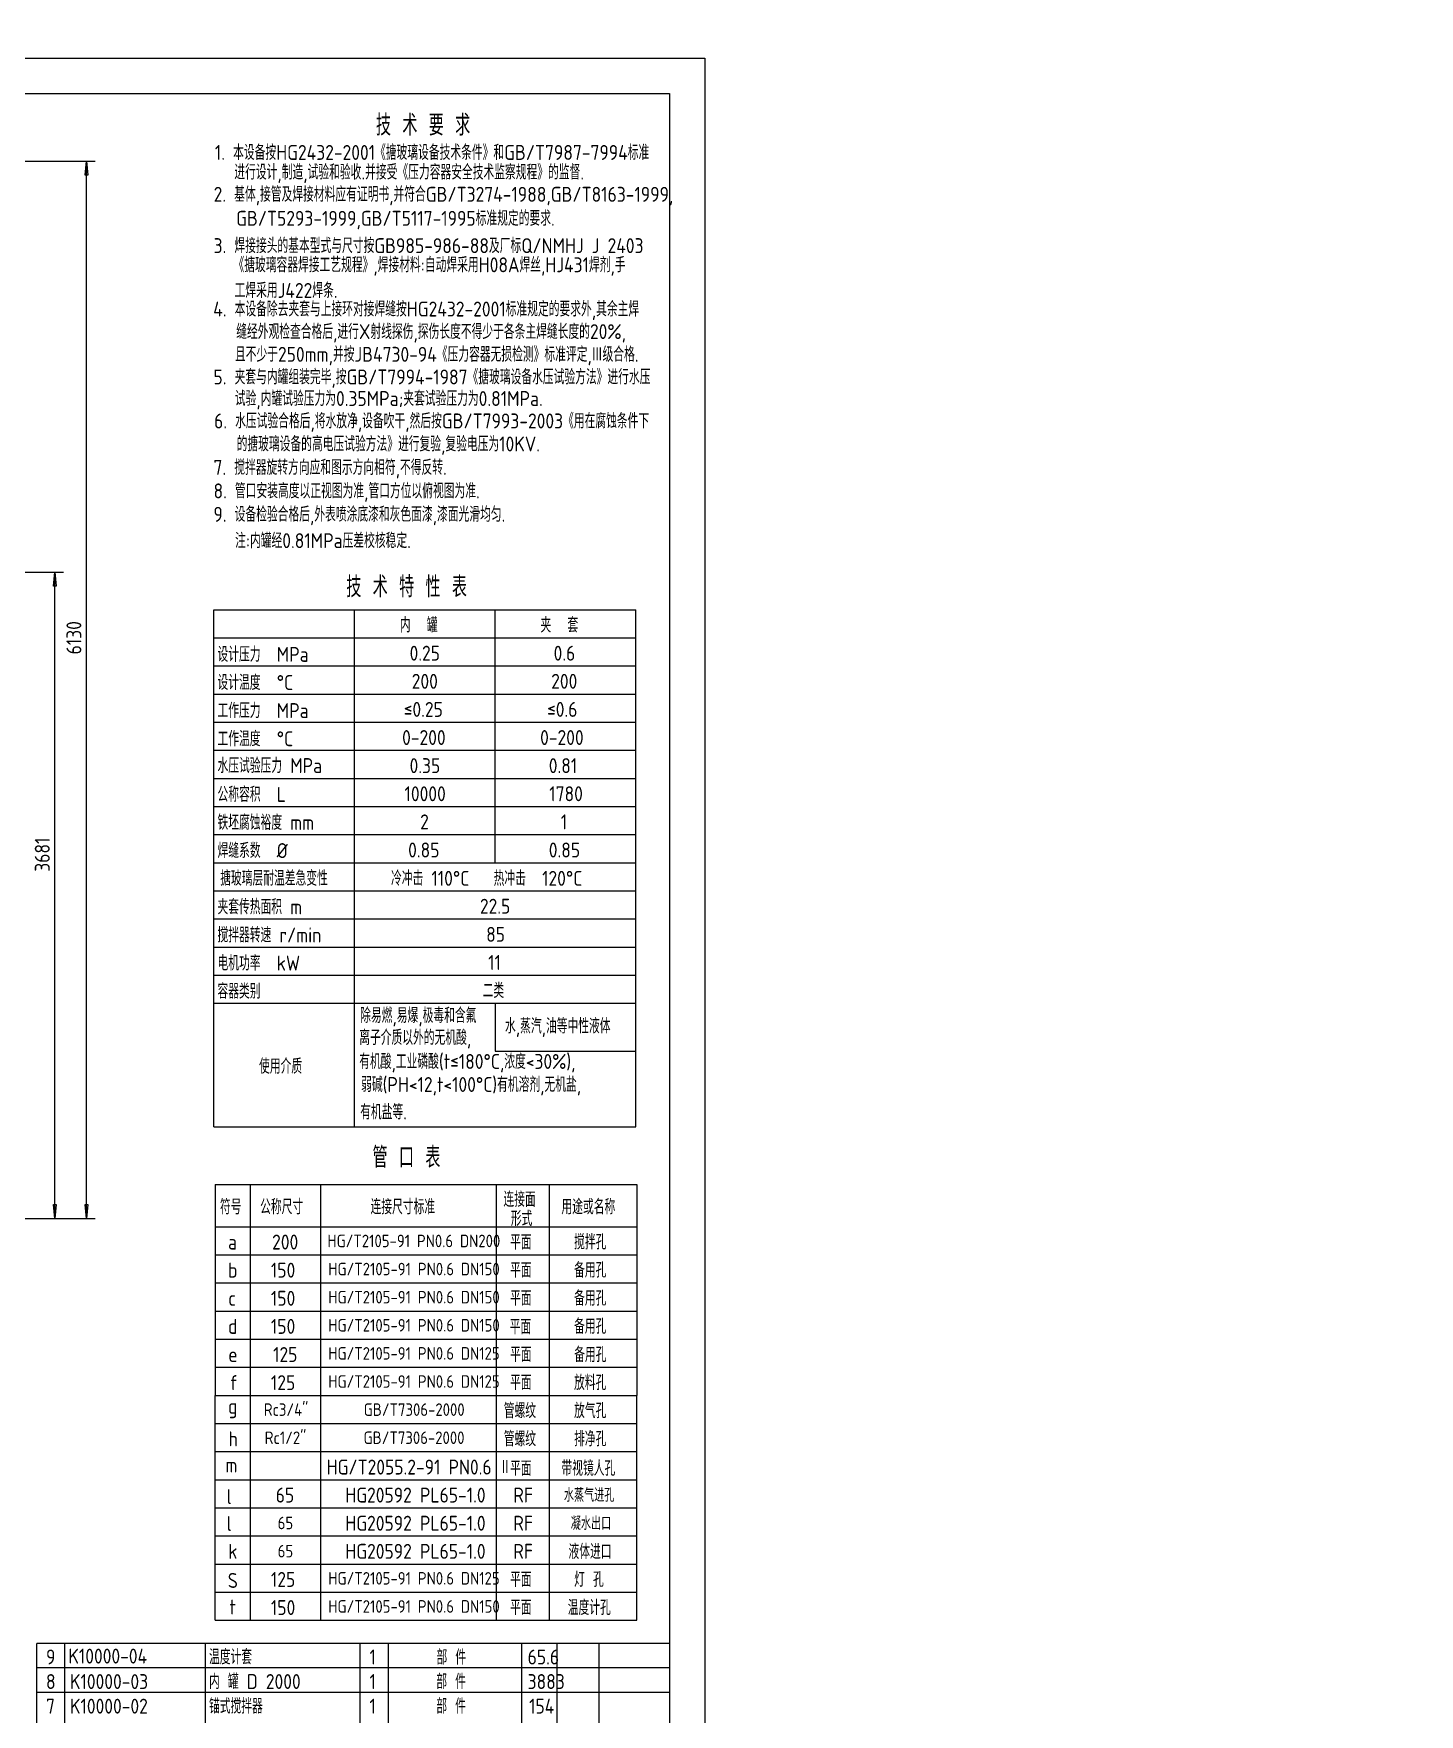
# Model space of a CAD drawing. Extents: x 900 to 66750, y -16816 to 61910.
# Drawn here: x 1129.3 to 1523.4, y -3812.2 to -3333.9 of the extents above; entities that cross this region are included whole.
import ezdxf

# ---------------------------------------------------------------- set-up
doc = ezdxf.new("R2010")
doc.units = 0
doc.linetypes.add('DASHDOT', pattern=[18, 15, -1, 1, -1])
doc.layers.get('0').update_dxf_attribs({"linetype": 'DASHDOT'})
for name, color, linetype in [('1', 7, 'CONTINUOUS'), ('11', 3, 'CONTINUOUS'), ('12', 7, 'CONTINUOUS'), ('2', 4, 'CONTINUOUS'), ('8', 3, 'CONTINUOUS'), ('9', 134, 'CONTINUOUS')]:
    doc.layers.add(name, color=color, linetype=linetype)
doc.styles.get("Standard").update_dxf_attribs({"font": 'gbenor.shx', "bigfont": 'gbcbig.shx'})
doc.dimstyles.get("Standard").update_dxf_attribs({"dimtxt": 3.5, "dimasz": 4, "dimexe": 2, "dimexo": 0, "dimgap": 1, "dimtad": 1, "dimtoh": 1, "dimdec": 4, "dimzin": 0, "dimdsep": 46, "dimtxsty": 'Standard', "dimcen": 0, "dimadec": 0, "dimazin": 0, "dimtfac": 1, "dimtdec": 4, "dimtmove": 0, "dimatfit": 0, "dimfxl": 1, "dimtolj": 1, "dimtzin": 0, "dimarcsym": 0})

# ---------------------------------------------------------------- blocks, each defined once
blk = doc.blocks.new('Cadt1')
at = {"layer": '1'}
for p, q in [((925.15, -3350.96), (1310.15, -3350.96)), ((1310.15, -3350.96), (1310.15, -3924.96)), ((1130.15, -3924.96), (1130.15, -3791.96))]:
    blk.add_line(p, q, dxfattribs=at)
at = {"layer": '2'}
for p, q in [((900.15, -3340.96), (1320.15, -3340.96)), ((1320.15, -3340.96), (1320.15, -3934.96))]:
    blk.add_line(p, q, dxfattribs=at)
blk = doc.blocks.new('*D9')
at = {"layer": '8'}
for p, q in [((1077.24, -3474.87), (1091.98, -3468.41)), ((1083.55, -3471.95), (1084.61, -3474.37)), ((1083.61, -3472.08), (1087.12, -3470.13)), ((1087.42, -3470.82), (1083.61, -3472.08)), ((1087.12, -3470.13), (1087.42, -3470.82)), ((1078.92, -3473.73), (1082.73, -3472.46)), ((1079.22, -3474.41), (1078.92, -3473.73)), ((1082.73, -3472.46), (1079.22, -3474.41)), ((1082.67, -3472.33), (1083.73, -3474.75))]:
    blk.add_line(p, q, dxfattribs=at)
at = {"layer": '12', "insert": (1086.59, -3469.21), "char_height": 4.25, "width": 65536, "attachment_point": 7, "rotation": 23.6876}
blk.add_mtext('20', dxfattribs=at)
blk = doc.blocks.new('*D11')
at = {"layer": '8'}
for p, q in [((1082.14, -3642.39), (1101.06, -3646.27)), ((1084.49, -3643.35), (1084.68, -3642.43)), ((1089.48, -3643.89), (1084.49, -3643.35)), ((1084.68, -3642.43), (1089.48, -3643.89)), ((1089.53, -3643.68), (1088.86, -3646.96)), ((1090.1, -3643.8), (1089.43, -3647.07)), ((1090.06, -3644.01), (1095.05, -3644.56)), ((1094.86, -3645.48), (1090.06, -3644.01)), ((1095.05, -3644.56), (1094.86, -3645.48))]:
    blk.add_line(p, q, dxfattribs=at)
at = {"layer": '12', "insert": (1095.82, -3643.37), "char_height": 4.25, "width": 65536, "attachment_point": 7, "rotation": 348.4043}
blk.add_mtext('12', dxfattribs=at)
blk = doc.blocks.new('Cadt15')
at = {"layer": '11', "insert": (968.82, -3515.51), "char_height": 2.55, "width": 65536, "attachment_point": 7}
blk.add_mtext('1', dxfattribs=at)
blk = doc.blocks.new('Cadt30')
at = {"layer": '11', "insert": (965.42, -3749.97), "char_height": 2.55, "width": 65536, "attachment_point": 7}
blk.add_mtext('1', dxfattribs=at)
blk = doc.blocks.new('Cadt31')
at = {"layer": '11', "insert": (1060.05, -3760.75), "char_height": 2.55, "width": 65536, "attachment_point": 7}
blk.add_mtext('2', dxfattribs=at)
blk = doc.blocks.new('*D33')
at = {"layer": '8'}
for p, q in [((1088.28, -3487.15), (1137.78, -3487.15)), ((1134.91, -3491.15), (1135.28, -3487.15)), ((1135.66, -3491.15), (1134.91, -3491.15)), ((1135.28, -3487.15), (1135.66, -3491.15)), ((1135.28, -3671.1), (1135.28, -3487.15)), ((1135.28, -3671.1), (1134.91, -3667.1, 1)), ((1134.91, -3667.1), (1135.66, -3667.1)), ((1135.66, -3667.1), (1135.28, -3671.1)), ((1056.13, -3671.1), (1137.78, -3671.1))]:
    blk.add_line(p, q, dxfattribs=at)
at = {"layer": '12', "insert": (1133.85, -3572.41), "char_height": 4.25, "width": 65536, "attachment_point": 7, "rotation": 90}
blk.add_mtext('3681', dxfattribs=at)
blk = doc.blocks.new('Cadt36')
at = {"layer": '11', "insert": (1056.82, -3677.62), "char_height": 2.55, "width": 65536, "attachment_point": 7}
blk.add_mtext('2', dxfattribs=at)
blk = doc.blocks.new('*D38')
at = {"layer": '8'}
for p, q in [((1013.81, -3780.39), (1055.55, -3724.2)), ((1052.87, -3727.19), (1055.55, -3724.2)), ((1055.55, -3724.2), (1053.47, -3727.64)), ((1053.47, -3727.64), (1052.87, -3727.19)), ((1013.81, -3780.39), (1015.89, -3776.96)), ((1016.49, -3777.4), (1013.81, -3780.39)), ((1015.89, -3776.96), (1016.49, -3777.4))]:
    blk.add_line(p, q, dxfattribs=at)
at = {"layer": '12', "insert": (1043.76, -3737.69), "char_height": 4.25, "width": 65536, "attachment_point": 7, "rotation": 53.3889}
blk.add_mtext('%%c1400', dxfattribs=at)
blk = doc.blocks.new('*D42')
at = {"layer": '8'}
for p, q in [((1040.93, -3370.22), (1146.77, -3370.22)), ((1143.9, -3374.22), (1144.27, -3370.22)), ((1144.27, -3370.22), (1144.65, -3374.22)), ((1144.27, -3671.1), (1144.27, -3370.22)), ((1144.65, -3374.22), (1143.9, -3374.22)), ((1144.27, -3671.1), (1143.9, -3667.1, 1)), ((1143.9, -3667.1), (1144.65, -3667.1)), ((1144.65, -3667.1), (1144.27, -3671.1)), ((1056.13, -3671.1), (1146.77, -3671.1))]:
    blk.add_line(p, q, dxfattribs=at)
at = {"layer": '12', "insert": (1142.84, -3510.56), "char_height": 4.25, "width": 65536, "attachment_point": 7, "rotation": 90}
blk.add_mtext('6130', dxfattribs=at)

msp = doc.modelspace()

# ---------------------------------------------------------------- linework, layer by layer
at = {"layer": '1'}
for p, q in [((1180.56135, -3497.84624), (1300.56135, -3497.84624)), ((1180.56135, -3644.97724), (1180.56135, -3497.84624)), ((1300.56135, -3644.97724), (1300.56135, -3497.84624)), ((1180.56135, -3644.97724), (1300.56135, -3644.97724)), ((1180.8556, -3661.40247), (1180.8556, -3721.40247)), ((1180.8556, -3661.40247), (1300.8556, -3661.40247)), ((1300.8556, -3661.40247), (1300.8556, -3721.40247)), ((1180.8556, -3785.40247), (1180.8556, -3721.40247)), ((1300.8556, -3785.40247), (1300.8556, -3721.40247)), ((1180.8556, -3785.40247), (1300.8556, -3785.40247)), ((1138.15144, -3868.95856), (1138.15144, -3791.95856)), ((1178.15144, -3868.95856), (1178.15144, -3791.95856)), ((1222.15144, -3868.95856), (1222.15144, -3791.95856)), ((1230.15144, -3868.95856), (1230.15144, -3791.95856)), ((1268.15144, -3868.95856), (1268.15144, -3791.95856)), ((1290.15144, -3868.95856), (1290.15144, -3791.95856))]:
    msp.add_line(p, q, dxfattribs=at)
at = {"layer": '2'}
for p, q in [((1220.56135, -3644.97724), (1220.56135, -3497.84624)), ((1260.56135, -3569.84624), (1260.56135, -3497.84624)), ((1180.56135, -3505.84624), (1300.56135, -3505.84624)), ((1180.56135, -3513.84624), (1300.56135, -3513.84624)), ((1180.56135, -3521.84624), (1300.56135, -3521.84624)), ((1180.56135, -3529.84624), (1300.56135, -3529.84624)), ((1180.56135, -3537.84624), (1300.56135, -3537.84624)), ((1180.56135, -3545.84624), (1300.56135, -3545.84624)), ((1180.56135, -3553.84624), (1300.56135, -3553.84624)), ((1180.56135, -3561.84624), (1300.56135, -3561.84624)), ((1180.56135, -3569.84624), (1300.56135, -3569.84624)), ((1180.56135, -3577.84624), (1300.56135, -3577.84624)), ((1180.56135, -3585.84624), (1300.56135, -3585.84624)), ((1180.56135, -3593.84624), (1300.56135, -3593.84624)), ((1180.56135, -3601.84624), (1300.56135, -3601.84624)), ((1180.56135, -3609.84624), (1300.56135, -3609.84624)), ((1260.56135, -3609.84624), (1260.56135, -3623.48424)), ((1260.56135, -3623.48424), (1300.56135, -3623.48424)), ((1190.8556, -3661.40247), (1190.8556, -3721.40247)), ((1210.8556, -3661.40247), (1210.8556, -3785.40247)), ((1260.8556, -3661.40247), (1260.8556, -3721.40247)), ((1275.8556, -3661.40247), (1275.8556, -3721.40247)), ((1180.8556, -3673.40247), (1300.8556, -3673.40247)), ((1180.8556, -3681.40247), (1300.8556, -3681.40247)), ((1180.8556, -3689.40247), (1300.8556, -3689.40247)), ((1180.8556, -3697.40247), (1300.8556, -3697.40247)), ((1180.8556, -3705.40247), (1300.8556, -3705.40247)), ((1180.8556, -3713.40247), (1300.8556, -3713.40247)), ((1180.8556, -3721.40247), (1300.8556, -3721.40247)), ((1180.8556, -3721.40247), (1300.8556, -3721.40247)), ((1190.8556, -3721.40247), (1190.8556, -3785.40247)), ((1210.8556, -3721.40247), (1210.8556, -3729.40247)), ((1260.8556, -3721.40247), (1260.8556, -3785.40247)), ((1275.8556, -3721.40247), (1275.8556, -3785.40247)), ((1180.8556, -3729.40247), (1300.8556, -3729.40247)), ((1180.8556, -3737.40247), (1300.8556, -3737.40247)), ((1180.8556, -3745.40247), (1300.8556, -3745.40247)), ((1180.8556, -3753.40247), (1300.8556, -3753.40247)), ((1180.8556, -3761.40247), (1300.8556, -3761.40247)), ((1180.8556, -3769.40247), (1300.8556, -3769.40247)), ((1180.8556, -3777.40247), (1300.8556, -3777.40247)), ((1278.15144, -3861.95856), (1278.15144, -3791.95856))]:
    msp.add_line(p, q, dxfattribs=at)
at = {"layer": '9'}
for p, q in [((1310.15144, -3791.95856), (1130.15144, -3791.95856)), ((1310.15144, -3798.95856), (1130.15144, -3798.95856)), ((1310.15144, -3805.95856), (1130.15144, -3805.95856))]:
    msp.add_line(p, q, dxfattribs=at)

# ---------------------------------------------------------------- block references
for name in ['Cadt1', '*D42', '*D33', 'Cadt15', 'Cadt36', 'Cadt30', 'Cadt31']:
    msp.add_blockref(name, (0, 0))

# ---------------------------------------------------------------- texts
at = {"layer": '2', "width": 65536, "attachment_point": 7}
for s, insert, char_height in [('技 术 要 求', (1226.6243, -3362.95373), 5.95), ('1. 本设备按HG2432-2001《搪玻璃设备技术条件》和GB/T7987-7994标准', (1180.8145, -3369.89726), 4.25), ('进行设计,制造,试验和验收.并接受《压力容器安全技术监察规程》的监督.', (1186.34752, -3376.4576), 4.25), ('2. 基体,接管及焊接材料应有证明书,并符合GB/T3274-1988,GB/T8163-1999,', (1180.4625, -3382.77495), 4.25), ('GB/T5293-1999,GB/T5117-1995标准规定的要求.', (1186.8714, -3389.60759), 4.25), ('3. 焊接接头的基本型式与尺寸按GB985-986-88及厂标Q/NMHJ J 2403', (1180.4525, -3396.41082), 4.25), ('《搪玻璃容器焊接工艺规程》,焊接材料:自动焊采用H08A焊丝,HJ431焊剂,手', (1186.10652, -3402.83158), 4.25), ('工焊采用J422焊条.', (1186.42365, -3409.15639), 4.25), ('4. 本设备除去夹套与上接环对接焊缝按HG2432-2001标准规定的要求外,其余主焊', (1180.33381, -3415.41552), 4.25), ('缝经外观检查合格后,进行X射线探伤,探伤长度不得少于各条主焊缝长度的20%,', (1186.88863, -3421.83955), 4.25), ('且不少于250mm,并按JB4730-94《压力容器无损检测》标准评定,Ⅲ级合格.', (1186.51697, -3428.30518), 4.25), ('5. 夹套与内罐组装完毕,按GB/T7994-1987《搪玻璃设备水压试验方法》进行水压', (1180.41302, -3434.74173), 4.25), ('试验,内罐试验压力为0.35MPa;夹套试验压力为0.81MPa.', (1186.48773, -3440.87904), 4.25), ('6. 水压试验合格后,将水放净,设备吹干,然后按GB/T7993-2003《用在腐蚀条件下', (1180.58397, -3447.25494), 4.25), ('的搪玻璃设备的高电压试验方法》进行复验,复验电压为10KV.', (1186.99936, -3453.80464), 4.25), ('7. 搅拌器旋转方向应和图示方向相符,不得反转.', (1180.42065, -3460.47935), 4.25), ('8. 管口安装高度以正视图为准,管口方位以俯视图为准.', (1180.42065, -3467.16398), 4.25), ('9. 设备检验合格后,外表喷涂底漆和灰色面漆,漆面光滑均匀.', (1180.39973, -3473.81777), 4.25), ('注:内罐经0.81MPa压差校核稳定.', (1186.55985, -3480.34455), 4.25), ('技 术 特 性 表', (1218.18485, -3494.31554), 5.95), ('内  罐', (1233.41667, -3504.34624), 4.25), ('夹  套', (1273.41667, -3504.34624), 4.25), ('设计压力  MPa', (1181.56135, -3512.70124), 4.25), ('0.25', (1236.18697, -3512.34874), 4.25), ('0.6', (1277.14339, -3512.34624), 4.25), ('设计温度  %%dC', (1181.56135, -3520.70124), 4.25), ('200', (1236.80061, -3520.34874), 4.25), ('200', (1276.45979, -3520.34624), 4.25), ('工作压力  MPa', (1181.56135, -3528.70124), 4.25), ('≤0.25', (1234.534, -3528.34874), 4.25), ('≤0.6', (1275.29768, -3528.34624), 4.25), ('工作温度  %%dC', (1181.56135, -3536.70124), 4.25), ('0-200', (1234.0649, -3536.34874), 4.25), ('0-200', (1273.31526, -3536.34624), 4.25), ('水压试验压力 MPa', (1181.56135, -3544.34624), 4.25), ('0.35', (1236.18697, -3544.34874), 4.25), ('0.81', (1275.7762, -3544.34624), 4.25), ('公称容积  L', (1181.56135, -3552.54024), 4.25), ('10000', (1234.75055, -3552.34874), 4.25), ('1780', (1275.91271, -3552.34874), 4.25), ('铁坯腐蚀裕度 mm', (1181.56135, -3560.54024), 4.25), ('2', (1239.19417, -3560.34624), 4.25), ('1', (1279.19417, -3560.34624), 4.25), ('焊缝系数  %%c', (1181.56135, -3568.54024), 4.25), ('0.85', (1235.7762, -3568.34624), 4.25), ('0.85', (1275.7762, -3568.34624), 4.25), ('搪玻璃层耐温差急变性', (1182.32628, -3576.43561), 4.25), ('冷冲击 110%%dC   热冲击  120%%dC', (1230.91554, -3576.43561), 4.25), ('夹套传热面积 m', (1181.56135, -3584.54024), 4.25), ('22.5', (1256.18697, -3584.34874), 4.25), ('搅拌器转速 r/min', (1181.56135, -3592.54024), 4.25), ('85', (1257.96277, -3592.34874), 4.25), ('电机功率  kW', (1181.56135, -3600.54024), 4.25), ('11', (1258.54557, -3600.34874), 4.25), ('容器类别', (1181.56135, -3608.54024), 4.25), ('二类', (1256.97135, -3608.34624), 4.25), ('除易燃,易爆,极毒和含氟', (1222.13635, -3616.40724), 4.25), ('水,蒸汽,油等中性液体', (1263.32835, -3619.42164), 4.25), ('离子介质以外的无机酸,', (1221.87435, -3622.69824), 4.25), ('有机酸,工业磷酸(t≤180%%dC,浓度<30%),', (1221.87435, -3629.51324), 4.25), ('使用介质', (1193.38135, -3629.91174), 4.25), ('弱碱(PH<12,t<100%%dC)有机溶剂,无机盐,', (1222.39835, -3636.06524), 4.25), ('有机盐等.', (1222.13635, -3642.88024), 4.25), ('管 口 表', (1225.6457, -3656.65427), 5.95), ('连接面', (1262.8926, -3667.76447), 4.25), ('符号', (1182.2656, -3669.90247), 4.25), ('公称尺寸', (1193.6756, -3669.90247), 4.25), ('连接尺寸标准', (1225.0856, -3669.90247), 4.25), ('用途或名称', (1279.3806, -3669.90247), 4.25), ('形式', (1264.9786, -3673.24047), 4.25), ('a', (1184.55677, -3679.90247), 4.25), ('200', (1197.09486, -3679.90497), 4.25), ('HG/T2105-91 PN0.6 DN200', (1212.80256, -3679.24207), 3.57), ('平面', (1264.7656, -3679.90247), 4.25), ('搅拌孔', (1282.9706, -3679.90247), 4.25), ('b', (1184.55677, -3687.90247), 4.25), ('150', (1196.75404, -3687.90247), 4.25), ('HG/T2105-91 PN0.6 DN150', (1213.06173, -3687.24207), 3.57), ('平面', (1264.7656, -3687.90247), 4.25), ('备用孔', (1282.9706, -3687.90247), 4.25), ('150', (1196.75404, -3695.90247), 4.25), ('HG/T2105-91 PN0.6 DN150', (1213.06173, -3695.24207), 3.57), ('平面', (1264.7656, -3695.90247), 4.25), ('备用孔', (1282.9706, -3695.90247), 4.25), ('c', (1184.62513, -3695.90247), 4.25), ('d', (1184.55677, -3703.90247), 4.25), ('150', (1196.75404, -3703.90247), 4.25), ('HG/T2105-91 PN0.6 DN150', (1213.06173, -3703.24207), 3.57), ('平面', (1264.66276, -3703.99185), 4.25), ('备用孔', (1282.9706, -3703.90247), 4.25), ('e', (1184.62513, -3711.90247), 4.25), ('125', (1197.36912, -3711.90497), 4.25), ('HG/T2105-91 PN0.6 DN125', (1213.06173, -3711.24207), 3.57), ('平面', (1264.7656, -3711.90247), 4.25), ('备用孔', (1283, -3711.97231), 4.25), ('f', (1185.03529, -3719.90247), 4.25), ('125', (1196.75404, -3719.90247), 4.25), ('HG/T2105-91 PN0.6 DN125', (1213.06173, -3719.24207), 3.57), ('平面', (1264.7656, -3719.90247), 4.25), ('放料孔', (1282.9706, -3719.90247), 4.25), ('g', (1184.55677, -3727.90247), 4.25), ('Rc3/4"', (1194.70541, -3727.24207), 3.57), ('GB/T7306-2000', (1223.13665, -3727.24207), 3.57), ('管螺纹', (1262.9706, -3727.90247), 4.25), ('放气孔', (1282.9706, -3727.90247), 4.25), ('h', (1184.69349, -3735.90247), 4.25), ('Rc1/2"', (1194.96458, -3735.24207), 3.57), ('GB/T7306-2000', (1223.0985, -3735.24207), 3.57), ('管螺纹', (1262.9706, -3735.90247), 4.25), ('排净孔', (1282.9706, -3735.90247), 4.25), ('HG/T2055.2-91 PN0.6 Ⅱ', (1212.58218, -3743.92962), 4.25), ('带视镜人孔', (1279.3806, -3744.2981), 4.25), ('m', (1183.80482, -3743.34307), 4.25), ('平面', (1264.7656, -3744.2981), 4.25), ('l', (1184.15872, -3752.35747), 4.25), ('65', (1198.12122, -3751.90247), 4.25), ('HG20592 PL65-1.0', (1217.89171, -3751.90497), 4.25), ('RF', (1265.68958, -3751.90247), 4.25), ('水蒸气进孔', (1280.07978, -3751.73291), 3.825), ('l', (1184.16841, -3760.00497), 4.25), ('65', (1198.67279, -3759.50457), 3.57), ('HG20592 PL65-1.0', (1217.89171, -3759.90497), 4.25), ('RF', (1265.68958, -3759.90247), 4.25), ('凝水出口', (1282.0523, -3759.71533), 3.825), ('k', (1184.62487, -3767.90497), 4.25), ('HG20592 PL65-1.0', (1217.89171, -3767.90497), 4.25), ('RF', (1265.68958, -3767.90247), 4.25), ('液体进口', (1281.38294, -3767.99185), 4.25), ('65', (1198.67279, -3767.50457), 3.57), ('S', (1184.48841, -3776.19117), 4.25), ('125', (1196.75404, -3775.91247), 4.25), ('HG/T2105-91 PN0.6 DN125', (1213.06173, -3775.24207), 3.57), ('平面', (1264.7656, -3775.90247), 4.25), ('灯 孔', (1282.98825, -3775.91247), 4.25), ('t', (1184.9677, -3783.74872), 4.25), ('150', (1196.75404, -3783.90247), 4.25), ('HG/T2105-91 PN0.6 DN150', (1213.06173, -3783.24207), 3.57), ('平面', (1264.7656, -3783.90247), 4.25), ('温度计孔', (1281.1756, -3783.90247), 4.25), ('9', (1132.78426, -3797.95856), 4.25), ('K10000-04', (1139.15144, -3797.71556), 4.25), ('温度计套', (1179.15144, -3797.95856), 4.25), ('1', (1224.78426, -3797.95856), 4.25), ('部 件', (1243.84098, -3798.04794), 4.25), ('65.6', (1269.76543, -3797.96106), 4.25), ('8', (1132.78426, -3804.95856), 4.25), ('K10000-03', (1139.60457, -3804.96106), 4.25), ('内 罐 D 2000', (1179.15144, -3804.95856), 4.25), ('1', (1224.78426, -3804.95856), 4.25), ('部 件', (1243.7841, -3804.95856), 4.25), ('3883', (1269.75581, -3804.96106), 4.25), ('7', (1132.78426, -3811.95856), 4.25), ('K10000-02', (1139.60457, -3811.96106), 4.25), ('锚式搅拌器', (1179.15144, -3811.95856), 4.25), ('1', (1224.78426, -3811.95856), 4.25), ('部 件', (1243.7841, -3811.95856), 4.25), ('154', (1270.17955, -3811.96106), 4.25)]:
    msp.add_mtext(s, dxfattribs=dict(at, insert=insert, char_height=char_height))

# ---------------------------------------------------------------- dimensions: what is measured, and where the dimension line sits
at = {"layer": '8'}
dim = msp.add_diameter_dim_2p(p1=(1055.55416, -3724.20169), p2=(1013.80757, -3780.39086), text='%%c1400', dimstyle='Standard', dxfattribs=at)
dim.commit()
dim.dimension.update_dxf_attribs({"geometry": '*D38', "text_midpoint": (1047.98087, -3734.39503)})
for p1, p2, distance, text, picture, middle in [((1082.67231, -3472.33254), (1083.55059, -3471.94722), -0.14372, '20', '*D9', (1088.91985, -3469.74862)), ((1089.52661, -3643.68293), (1090.10435, -3643.80148), -0.21585, '12', '*D11', (1096.99633, -3645.43601))]:
    dim = msp.add_aligned_dim(p1=p1, p2=p2, distance=distance, text=text, dimstyle='Standard', dxfattribs=at)
    dim.commit()
    dim.dimension.update_dxf_attribs({"geometry": picture, "text_midpoint": middle})

doc.saveas('drawing.dxf')
